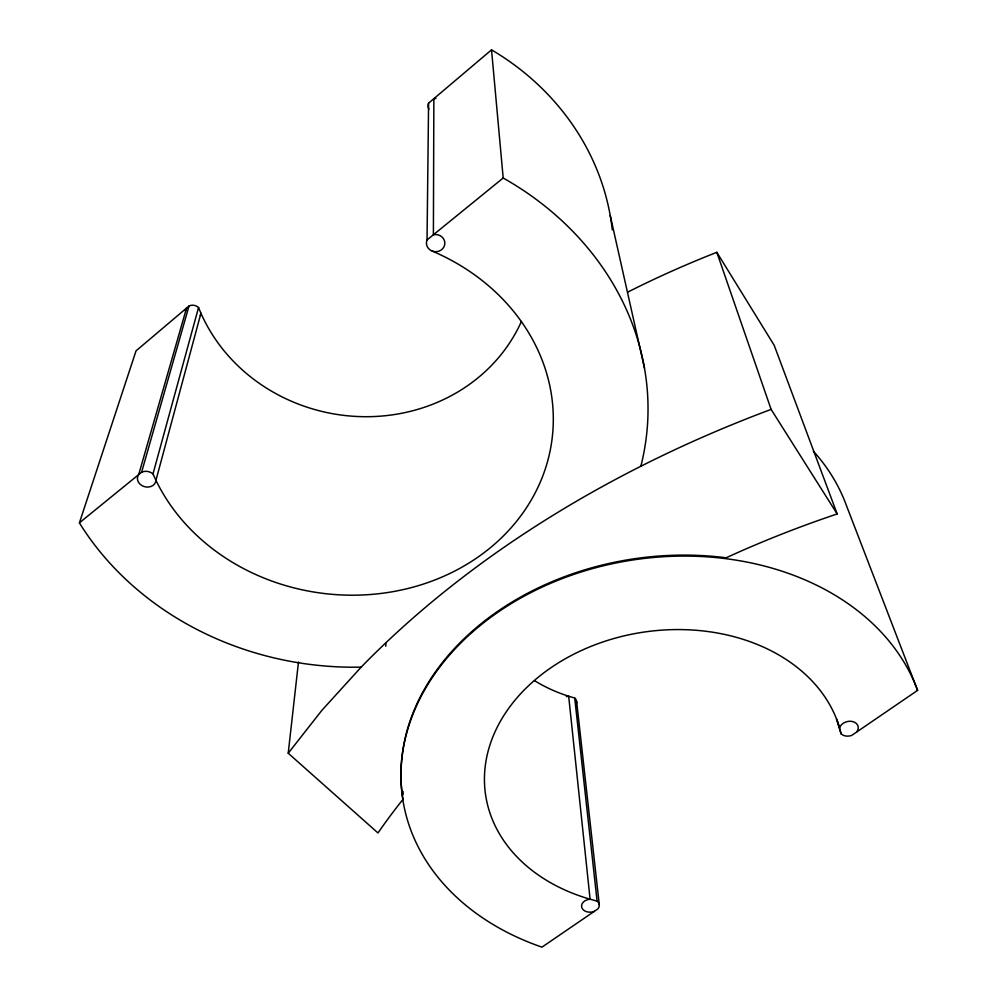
<?xml version="1.0" encoding="UTF-8"?>
<svg xmlns="http://www.w3.org/2000/svg" width="997" height="997" viewBox="0 0 997 997"><rect width="100%" height="100%" fill="white"/><g stroke="black" fill="none" stroke-linecap="round" stroke-linejoin="round"><path stroke-width="1.5" d="M435.976 98.491A7.652 7.428 10.3 0 0 433.857 98.691L433.396 234.781A9.21 8.587 2.9 0 1 444.836 242.857A9.21 8.587 2.9 0 1 434.106 251.58A9.21 8.587 2.9 0 1 427.04 239.953L428.585 103.152L491.533 49.85A254.223 234.17 10.5 0 1 612.283 229.809M403.075 794.721L403.149 791.618M385.764 646.268L385.889 643.165M627.711 292.133A768.612 554.095 -15.4 0 1 716.831 252.316L774.22 345.361L837.168 513.941A768.188 502.002 -13.9 0 0 726.14 557.784A264.055 202.241 -8.3 0 0 402.962 799.382A768.188 502.002 -13.9 0 0 377.975 832.956L288.22 753.221L298.477 662.058M432.224 251.082A207.364 181.055 6.3 0 1 490.973 547.228A207.364 181.055 6.3 0 1 155.943 480.33L153.002 473.899L198.54 307.525A7.864 6.917 18.8 0 0 189.019 306.004L136.041 350.857L79.399 522.852L141.599 472.229L189.019 306.004M288.22 753.221L321.956 710.25L361.176 667.118A892.452 590.336 -14 0 1 640.847 466.26A890.645 586.46 -14.1 0 1 771.117 409.406L837.168 513.941M427.04 239.953L503.186 178.002L491.533 49.85M813.427 451.267A225.733 186.14 -9.2 0 1 846.179 504.881L917.601 690.373L851.675 735.437A9.609 7.291 -14.2 0 1 841.144 733.892L836.508 719.086M917.601 690.373A264.255 202.316 -8.3 0 0 498.749 611.672A264.255 202.316 -8.3 0 0 541.957 947.15L597.876 908.928A8.911 6.481 -5.3 0 0 597.091 901.101L590.099 899.219A8.911 6.481 -5.3 0 0 581.799 907.631A8.911 6.481 -5.3 0 0 594.262 911.395M576.004 704.53A7.677 6.069 -5.6 0 0 574.721 698.025L568.676 696.23A154.248 127.043 -9.2 0 1 534.504 680.627M198.54 307.525L200.933 313.232A173.64 159.694 10.2 0 0 361.313 416.646A173.64 159.694 10.2 0 0 521.406 321.495M716.831 252.316L771.117 409.406M837.704 721.965L841.144 733.892M610.239 215.576L644.486 368.142M576.652 701.626L599.309 904.94M574.721 698.025L597.091 901.101M566.346 696.691A7.677 6.069 -5.6 0 1 568.676 696.23L590.099 899.219A180.494 137.947 -8.3 0 1 550.768 667.84A180.494 137.947 -8.3 0 1 839.561 727.872A9.609 7.291 -14.2 0 1 852.659 721.554A9.609 7.291 -14.2 0 1 856.585 732.072M428.884 109.196A7.652 7.428 10.3 0 1 428.585 103.152M141.599 472.229A9.359 7.789 14.2 0 1 153.002 473.899M200.31 315.476A7.864 6.917 18.8 0 0 200.933 313.232L155.943 480.33A9.359 7.789 14.2 0 1 143.992 486.511A9.359 7.789 14.2 0 1 138.695 474.597L186.551 308.085A7.864 6.917 18.8 0 0 185.454 311.002M503.186 178.002A303.798 265.863 6.5 0 1 640.847 466.26M361.3 667.13A303.798 265.863 6.5 0 1 79.461 523.001"/></g></svg>
